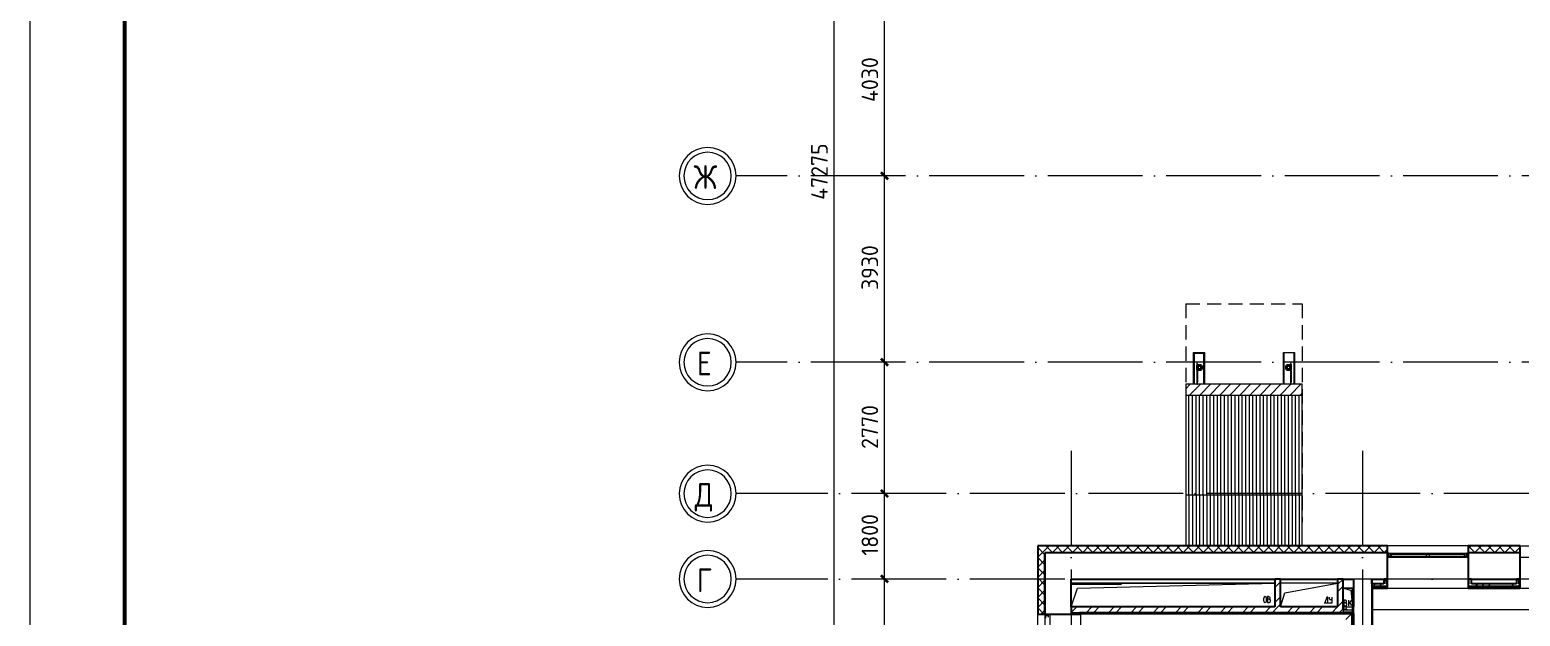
# Model space of a CAD drawing. Header units: millimetres. Extents: x -695119 to 412940, y -249585 to 622758.
# Drawn here: x -42483 to -11033, y 75051 to 87415 of the extents above; entities that cross this region are included whole.
import ezdxf

# ---------------------------------------------------------------- set-up
doc = ezdxf.new("R2010")
doc.units = ezdxf.units.MM
doc.linetypes.add('ADSK_Линия сетки', pattern=[25, 20, -2.5, 0, -2.5])
doc.linetypes.add('ADSK_Штриховая_ш3 п1_5', pattern=[4.5, 3, -1.5])
for name, color, linetype, lineweight in [('_ Окна', 252, 'Continuous', 30), ('Витраж', 252, 'Continuous', 9), ('Крыша', 252, 'Continuous', 9), ('Крыша штриховка', 252, 'Continuous', 9), ('Линии', 7, 'Continuous', 9), ('Несущие колонны', 252, 'Continuous', 18), ('Оборудование', 8, 'Continuous', 18), ('Ограждение', 8, 'Continuous', 9), ('Окна', 252, 'Continuous', 9), ('Оси', 252, 'Continuous', 9), ('ОФ_рамка', 8, 'Continuous', 60), ('Перекрытие', 252, 'Continuous', 18), ('Размеры', 7, 'Continuous', 9), ('Стены внутренние', 252, 'Continuous', 18), ('Стены наружные', 252, 'Continuous', 18), ('Стены штриховка', 7, 'Continuous', 9)]:
    doc.layers.add(name, color=color, linetype=linetype, lineweight=lineweight)
doc.styles.add('GOST Common_2', font='', dxfattribs={"width": 0.9, "height": 250})
doc.styles.add('GOST Common_4', font='', dxfattribs={"height": 7})
doc.styles.get('GOST Common_2').set_extended_font_data('GOST type B')
doc.styles.get('GOST Common_4').set_extended_font_data('GOST type B')

# ---------------------------------------------------------------- blocks, each defined once
blk = doc.blocks.new('1 этаж')
at = {"color": 251, "lineweight": 18, "true_color": 0x636466}
for p, q in [((-61158, -5432), (-65458, -5432)), ((-65458, -5932), (-65326, -5532)), ((-65326, -5532), (-61158, -5432)), ((-59838, -5432), (-61038, -5432)), ((-61038, -5932), (-60948, -5635)), ((-60948, -5635), (-59838, -5432)), ((-59718, -5532), (-59554, -5576)), ((-59518, -5532), (-59718, -5532)), ((-59554, -5576), (-59518, -5932)), ((-59518, -5932), (-59518, -5532)), ((-61391, -5806), (-61391, -5743)), ((-61334, -5806), (-61334, -5743)), ((-61284, -5714), (-61314, -5714)), ((-61314, -5714), (-61314, -5834)), ((-61280, -5768), (-61314, -5768)), ((-61314, -5834), (-61277, -5834)), ((-61260, -5748), (-61260, -5738)), ((-61250, -5808), (-61250, -5798)), ((-60113, -5847), (-60113, -5862)), ((-60103, -5847), (-60113, -5847)), ((-60060, -5727), (-60103, -5847)), ((-60103, -5847), (-60040, -5847)), ((-60040, -5727), (-60060, -5727)), ((-60040, -5847), (-60040, -5727)), ((-60040, -5847), (-60030, -5847)), ((-60030, -5847), (-60030, -5862)), ((-60006, -5760), (-60006, -5727)), ((-60006, -5847), (-59968, -5847)), ((-59948, -5780), (-59986, -5780)), ((-59948, -5827), (-59948, -5727)), ((-59672, -5789), (-59702, -5789)), ((-59702, -5789), (-59702, -5909)), ((-59668, -5843), (-59702, -5843)), ((-59702, -5909), (-59665, -5909)), ((-59648, -5823), (-59648, -5813)), ((-59638, -5883), (-59638, -5873)), ((-59542, -5789), (-59602, -5861)), ((-59602, -5909), (-59602, -5789)), ((-59542, -5909), (-59578, -5832))]:
    blk.add_line(p, q, dxfattribs=at)
for centre, radius, start, end in [((-61362, -5743), 28.7, 0, 180), ((-61362, -5806), 28.7, 180, 0), ((-61284, -5738), 23.3, 0, 90), ((-61280, -5748), 20, 270, 0), ((-61280, -5798), 30, 0, 90), ((-61277, -5808), 26.7, 270, 0), ((-59986, -5760), 20, 180, 270), ((-59968, -5827), 20, 270, 0), ((-59672, -5813), 23.3, 0, 90), ((-59668, -5823), 20, 270, 0), ((-59668, -5873), 30, 0, 90), ((-59665, -5883), 26.7, 270, 0)]:
    blk.add_arc(centre, radius, start, end, dxfattribs=at)
at = {"layer": '_ Окна', "color": 251, "true_color": 0x636466}
for p, q in [((-58758, -4802), (-58783, -4802)), ((-58783, -4860), (-58758, -4860)), ((-58758, -4860), (-58758, -4802)), ((-57083, -4802), (-57108, -4802)), ((-57108, -4802), (-57108, -4860)), ((-57108, -4860), (-57083, -4860)), ((-65998, -6082), (-65998, -6107)), ((-65998, -6107), (-65940, -6107)), ((-65940, -6107), (-65940, -6082))]:
    blk.add_line(p, q, dxfattribs=at)
at = {"layer": '_ Окна', "color": 251, "lineweight": 18, "true_color": 0x636466}
for p, q in [((-58698, -4802), (-58758, -4802)), ((-58758, -4802), (-58758, -4860)), ((-58758, -4860), (-58720, -4860)), ((-58712, -4860), (-58712, -4819)), ((-58712, -4819), (-58700, -4819)), ((-58694, -4819), (-58698, -4802)), ((-57167, -4802), (-57172, -4819)), ((-57108, -4802), (-57167, -4802)), ((-57166, -4819), (-57154, -4819)), ((-57154, -4819), (-57154, -4860)), ((-57146, -4860), (-57108, -4860)), ((-57108, -4860), (-57108, -4802)), ((-65940, -6107), (-65998, -6107)), ((-65998, -6107), (-65998, -6166)), ((-65940, -6145), (-65940, -6107))]:
    blk.add_line(p, q, dxfattribs=at)
at = {"layer": 'Витраж', "color": 251, "lineweight": 18, "true_color": 0x636466, "extrusion": (0, 0, -1)}
for p, q in [((-62791, -801), (-62806, -801)), ((-62806, -801), (-62806, -816)), ((-62806, -816), (-62791, -816)), ((-62791, -832), (-62806, -832)), ((-62806, -832), (-62806, -847)), ((-62806, -847), (-62791, -847)), ((-62791, -932), (-62806, -932)), ((-62806, -932), (-62806, -947)), ((-62791, -816), (-62791, -801)), ((-62791, -842), (-62791, -832)), ((-62791, -947), (-62791, -932)), ((-60816, -801), (-60831, -801)), ((-60831, -801), (-60831, -816)), ((-60831, -816), (-60816, -816)), ((-60816, -832), (-60831, -832)), ((-60831, -832), (-60831, -842)), ((-60831, -847), (-60816, -847)), ((-60816, -932), (-60831, -932)), ((-60831, -932), (-60831, -947)), ((-60816, -816), (-60816, -801)), ((-60816, -847), (-60816, -832)), ((-60816, -947), (-60816, -932)), ((-62806, -947), (-62791, -947)), ((-62791, -1032), (-62806, -1032)), ((-62806, -1032), (-62806, -1047)), ((-62806, -1047), (-62791, -1047)), ((-62791, -1132), (-62806, -1132)), ((-62806, -1132), (-62806, -1147)), ((-62806, -1147), (-62791, -1147)), ((-62791, -1047), (-62791, -1032)), ((-62791, -1147), (-62791, -1132)), ((-60831, -947), (-60816, -947)), ((-60816, -1032), (-60831, -1032)), ((-60831, -1032), (-60831, -1047)), ((-60831, -1047), (-60816, -1047)), ((-60816, -1132), (-60831, -1132)), ((-60831, -1132), (-60831, -1147)), ((-60831, -1147), (-60816, -1147)), ((-60816, -1047), (-60816, -1032)), ((-60816, -1147), (-60816, -1132))]:
    blk.add_line(p, q, dxfattribs=at)
at = {"layer": 'Витраж', "color": 251, "true_color": 0x636466}
for p, q in [((-62806, -816), (-62806, -832)), ((-62806, -847), (-62806, -932)), ((-62791, -816), (-62791, -832)), ((-62791, -922), (-62791, -932)), ((-60831, -816), (-60831, -832)), ((-60831, -922), (-60831, -932)), ((-60816, -816), (-60816, -832)), ((-60816, -847), (-60816, -932)), ((-62806, -947), (-62806, -1032)), ((-62806, -1047), (-62806, -1132)), ((-62806, -1147), (-62806, -1189)), ((-62791, -947), (-62791, -1032)), ((-62791, -1047), (-62791, -1132)), ((-62791, -1147), (-62791, -1189)), ((-60831, -947), (-60831, -1032)), ((-60831, -1047), (-60831, -1132)), ((-60831, -1147), (-60831, -1189)), ((-60816, -947), (-60816, -1032)), ((-60816, -1047), (-60816, -1132)), ((-60816, -1147), (-60816, -1189))]:
    blk.add_line(p, q, dxfattribs=at)
at = {"layer": 'Витраж', "color": 251, "lineweight": 18, "true_color": 0x636466}
for p, q in [((-62791, -1189), (-62806, -1189)), ((-62806, -1189), (-62806, -1237)), ((-62806, -1237), (-62791, -1237)), ((-62791, -1237), (-62791, -1189)), ((-60816, -1189), (-60831, -1189)), ((-60831, -1189), (-60831, -1237)), ((-60831, -1237), (-60816, -1237)), ((-60816, -1237), (-60816, -1189))]:
    blk.add_line(p, q, dxfattribs=at)
at = {"layer": 'Крыша', "color": 251, "linetype": 'Continuous', "true_color": 0x636466}
for p, q in [((-63041, -1335), (-62944, -1237)), ((-62958, -1464), (-62731, -1237)), ((-62746, -1464), (-62519, -1237)), ((-62534, -1464), (-62307, -1237)), ((-62322, -1464), (-62095, -1237)), ((-62109, -1464), (-61883, -1237)), ((-61897, -1464), (-61671, -1237)), ((-61685, -1464), (-61459, -1237)), ((-61473, -1464), (-61247, -1237)), ((-61261, -1464), (-61034, -1237)), ((-61049, -1464), (-60822, -1237)), ((-60837, -1464), (-60610, -1237)), ((-60625, -1464), (-60581, -1421))]:
    blk.add_line(p, q, dxfattribs=at)
at = {"layer": 'Крыша', "color": 251, "lineweight": 18, "true_color": 0x636466}
for p, q in [((-60581, -1237), (-63041, -1237)), ((-63041, -1237), (-63041, -1464)), ((-60581, -1464), (-60581, -1237)), ((-63041, -1464), (-60581, -1464))]:
    blk.add_line(p, q, dxfattribs=at)
at = {"layer": 'Крыша', "color": 251, "true_color": 0x636466}
for p, q in [((-63041, -1464), (-63041, -4640)), ((-60581, -4640), (-60581, -1464)), ((-63041, -3570), (-60581, -3570))]:
    blk.add_line(p, q, dxfattribs=at)
at = {"layer": 'Крыша штриховка', "color": 251, "linetype": 'Continuous', "true_color": 0x636466}
for p, q in [((-62972, -3570), (-62972, -1464)), ((-62897, -3570), (-62897, -1464)), ((-62822, -3570), (-62822, -1464)), ((-62747, -3570), (-62747, -1464)), ((-62672, -3570), (-62672, -1464)), ((-62597, -3570), (-62597, -1464)), ((-62522, -3570), (-62522, -1464)), ((-62447, -3570), (-62447, -1464)), ((-62372, -3570), (-62372, -1464)), ((-62297, -3570), (-62297, -1464)), ((-62222, -3570), (-62222, -1464)), ((-62147, -3570), (-62147, -1464)), ((-62072, -3570), (-62072, -1464)), ((-61997, -3570), (-61997, -1464)), ((-61922, -3570), (-61922, -1464)), ((-61847, -3570), (-61847, -1464)), ((-61772, -3570), (-61772, -1464)), ((-61697, -3570), (-61697, -1464)), ((-61622, -3570), (-61622, -1464)), ((-61547, -3570), (-61547, -1464)), ((-61472, -3570), (-61472, -1464)), ((-61397, -3570), (-61397, -1464)), ((-61322, -3570), (-61322, -1464)), ((-61247, -3570), (-61247, -1464)), ((-61172, -3570), (-61172, -1464)), ((-61097, -3570), (-61097, -1464)), ((-61022, -3570), (-61022, -1464)), ((-60947, -3570), (-60947, -1464)), ((-60872, -3570), (-60872, -1464)), ((-60797, -3570), (-60797, -1464)), ((-60722, -3570), (-60722, -1464)), ((-60647, -3570), (-60647, -1464)), ((-62972, -3570), (-62972, -4640)), ((-62897, -3570), (-62897, -4640)), ((-62822, -3570), (-62822, -4640)), ((-62747, -3570), (-62747, -4640)), ((-62672, -3570), (-62672, -4640)), ((-62597, -3570), (-62597, -4640)), ((-62522, -3570), (-62522, -4640)), ((-62447, -3570), (-62447, -4640)), ((-62372, -3570), (-62372, -4640)), ((-62297, -3570), (-62297, -4640)), ((-62222, -3570), (-62222, -4640)), ((-62147, -3570), (-62147, -4640)), ((-62072, -3570), (-62072, -4640)), ((-61997, -3570), (-61997, -4640)), ((-61922, -3570), (-61922, -4640)), ((-61847, -3570), (-61847, -4640)), ((-61772, -3570), (-61772, -4640)), ((-61697, -3570), (-61697, -4640)), ((-61622, -3570), (-61622, -4640)), ((-61547, -3570), (-61547, -4640)), ((-61472, -3570), (-61472, -4640)), ((-61397, -3570), (-61397, -4640)), ((-61322, -3570), (-61322, -4640)), ((-61247, -3570), (-61247, -4640)), ((-61172, -3570), (-61172, -4640)), ((-61097, -3570), (-61097, -4640)), ((-61022, -3570), (-61022, -4640)), ((-60947, -3570), (-60947, -4640)), ((-60872, -3570), (-60872, -4640)), ((-60797, -3570), (-60797, -4640)), ((-60722, -3570), (-60722, -4640)), ((-60647, -3570), (-60647, -4640))]:
    blk.add_line(p, q, dxfattribs=at)
at = {"layer": 'Линии', "color": 251, "linetype": 'ADSK_Штриховая_ш3 п1_5', "lineweight": 18, "ltscale": 100, "true_color": 0x636466}
for p, q in [((-63041, 460), (-60581, 460)), ((-63041, 460), (-63041, -4140)), ((-60581, 460), (-60581, -4140))]:
    blk.add_line(p, q, dxfattribs=at)
at = {"layer": 'Линии', "color": 251, "lineweight": 18, "ltscale": 100, "true_color": 0x636466}
for p, q in [((-65458, -5342), (-65458, -5449)), ((-65458, -5449), (-64398, -5449))]:
    blk.add_line(p, q, dxfattribs=at)
at = {"layer": 'Несущие колонны', "color": 251, "lineweight": 40, "true_color": 0x636466}
for p, q in [((-62791, -922), (-62791, -842)), ((-62791, -842), (-62711, -842)), ((-62711, -842), (-62791, -842)), ((-62791, -842), (-62791, -922)), ((-62711, -922), (-62791, -922)), ((-62791, -922), (-62711, -922)), ((-62711, -842), (-62711, -922)), ((-62711, -922), (-62711, -842)), ((-60911, -922), (-60911, -842)), ((-60911, -842), (-60831, -842)), ((-60831, -842), (-60911, -842)), ((-60911, -842), (-60911, -922)), ((-60831, -922), (-60911, -922)), ((-60911, -922), (-60831, -922)), ((-60831, -842), (-60831, -922)), ((-60831, -922), (-60831, -842))]:
    blk.add_line(p, q, dxfattribs=at)
at = {"layer": 'Оборудование', "color": 251, "true_color": 0x636466}
for p, q in [((-59657, -5961), (-59657, -5979)), ((-59645, -5961), (-59657, -5961)), ((-59645, -5979), (-59645, -5961)), ((-59718, -5997), (-59718, -6033)), ((-59518, -5997), (-59718, -5997)), ((-59717, -6034), (-59519, -6034)), ((-59711, -6034), (-59711, -6044)), ((-59710, -6045), (-59526, -6045)), ((-59702, -5981), (-59702, -5986)), ((-59656, -5981), (-59702, -5981)), ((-59702, -5986), (-59656, -5986)), ((-59699, -6046), (-59699, -6052)), ((-59699, -6052), (-59537, -6052)), ((-59690, -6045), (-59690, -6044)), ((-59690, -6045), (-59690, -6044)), ((-59690, -6052), (-59690, -6054)), ((-59690, -6054), (-59686, -6054)), ((-59625, -6054), (-59686, -6054)), ((-59661, -5981), (-59661, -5997)), ((-59642, -5981), (-59661, -5981)), ((-59657, -5979), (-59659, -5981)), ((-59518, -6052), (-59659, -6193)), ((-59645, -5979), (-59657, -5979)), ((-59638, -5981), (-59646, -5981)), ((-59646, -5986), (-59638, -5986)), ((-59643, -5981), (-59645, -5979)), ((-59642, -5997), (-59642, -5981)), ((-59638, -5986), (-59638, -5981)), ((-59625, -6054), (-59621, -6054)), ((-59621, -6054), (-59621, -6052)), ((-59546, -6044), (-59546, -6045)), ((-59546, -6045), (-59546, -6044)), ((-59537, -6052), (-59537, -6046)), ((-59525, -6044), (-59525, -6034)), ((-59518, -6033), (-59518, -5997))]:
    blk.add_line(p, q, dxfattribs=at)
for points, knots in [([(-59718, -6033), (-59718, -6033), (-59718, -6033), (-59718, -6034), (-59718, -6034), (-59717, -6034), (-59717, -6034), (-59717, -6034), (-59717, -6034), (-59717, -6034)], [0, 0, 0, 0, 0.166667, 0.333333, 0.458333, 0.583333, 0.708333, 0.833333, 1, 1, 1, 1]), ([(-59711, -6044), (-59711, -6044), (-59711, -6044), (-59711, -6044), (-59711, -6044), (-59710, -6045), (-59710, -6045), (-59710, -6045), (-59710, -6045), (-59710, -6045), (-59710, -6045)], [0, 0, 0, 0, 0.166667, 0.333333, 0.458333, 0.583333, 0.666667, 0.75, 0.833333, 1, 1, 1, 1]), ([(-59700, -6045), (-59700, -6045), (-59700, -6045), (-59700, -6045), (-59700, -6045), (-59699, -6045), (-59699, -6045), (-59699, -6045), (-59699, -6045), (-59699, -6046), (-59699, -6046), (-59699, -6046), (-59699, -6046)], [0, 0, 0, 0, 0.166667, 0.25, 0.333333, 0.416667, 0.5, 0.583333, 0.666667, 0.75, 0.833333, 1, 1, 1, 1]), ([(-59537, -6046), (-59537, -6046), (-59537, -6046), (-59537, -6046), (-59537, -6045), (-59536, -6045), (-59536, -6045), (-59536, -6045), (-59536, -6045), (-59536, -6045), (-59536, -6045), (-59535, -6045), (-59535, -6045)], [-1, -1, -1, -1, -0.833333, -0.75, -0.666667, -0.583333, -0.5, -0.416667, -0.333333, -0.25, -0.166667, 0, 0, 0, 0]), ([(-59526, -6045), (-59526, -6045), (-59526, -6045), (-59525, -6045), (-59525, -6045), (-59525, -6045), (-59525, -6044), (-59525, -6044), (-59525, -6044), (-59525, -6044), (-59525, -6044)], [-1, -1, -1, -1, -0.833333, -0.75, -0.666667, -0.583333, -0.458333, -0.333333, -0.166667, 0, 0, 0, 0]), ([(-59519, -6034), (-59519, -6034), (-59519, -6034), (-59518, -6034), (-59518, -6034), (-59518, -6034), (-59518, -6034), (-59518, -6033), (-59518, -6033), (-59518, -6033)], [-1, -1, -1, -1, -0.833333, -0.75, -0.583333, -0.458333, -0.333333, -0.166667, 0, 0, 0, 0])]:
    blk.add_open_spline(points, degree=3, knots=knots, dxfattribs=at)
at = {"layer": 'Ограждение', "color": 251, "true_color": 0x636466}
for p, q in [((-57083, -4892), (-58783, -4892)), ((-54283, -4892), (-55983, -4892)), ((-59098, -5442), (-59098, -5342)), ((-57083, -5342), (-58783, -5342)), ((-54283, -5342), (-55983, -5342)), ((-59113, -5357), (-59098, -5357)), ((-59098, -5367), (-59113, -5367)), ((-51393, -5542), (-59098, -5542)), ((-51393, -5542), (-59098, -5542)), ((-58783, -5542), (-58783, -5537)), ((-57083, -5542), (-58783, -5542)), ((-57083, -5537), (-57083, -5542)), ((-55983, -5542), (-55983, -5537)), ((-54283, -5542), (-55983, -5542)), ((-65908, -6082), (-65908, -7782)), ((-65458, -6082), (-65458, -7782)), ((-65273, -6082), (-65258, -6082)), ((-65258, -6072), (-65258, -13777)), ((-59533, -6077), (-65258, -6077)), ((-65258, -6082), (-65258, -7782)), ((-51393, -5992), (-59098, -5992))]:
    blk.add_line(p, q, dxfattribs=at)
at = {"layer": 'Окна', "color": 251, "true_color": 0x636466}
for p, q in [((-58720, -4860), (-57948, -4860)), ((-58720, -4877), (-58720, -4860)), ((-57948, -4877), (-58720, -4877)), ((-58700, -4819), (-57968, -4819)), ((-58700, -4860), (-58700, -4819)), ((-57167, -4802), (-58698, -4802)), ((-57968, -4819), (-57898, -4819)), ((-57968, -4819), (-57968, -4860)), ((-57948, -4860), (-57918, -4860)), ((-57948, -4860), (-57948, -4877)), ((-57918, -4877), (-57948, -4877)), ((-57918, -4860), (-57146, -4860)), ((-57918, -4877), (-57918, -4860)), ((-57146, -4877), (-57918, -4877)), ((-57898, -4819), (-57166, -4819)), ((-57898, -4860), (-57898, -4819)), ((-57166, -4819), (-57166, -4860)), ((-57146, -4860), (-57146, -4877))]:
    blk.add_line(p, q, dxfattribs=at)
at = {"layer": 'Оси', "color": 251, "linetype": 'ADSK_Линия сетки', "ltscale": 100, "true_color": 0x636466}
for p, q in [((-26450, 3158), (-72530, 3158)), ((-26450, -772), (-72530, -772)), ((-65458, -2642), (-65458, -33768)), ((-59308, -2642), (-59308, -33768)), ((4409, -3542), (-72530, -3542)), ((4409, -5342), (-72530, -5342))]:
    blk.add_line(p, q, dxfattribs=at)
at = {"layer": 'Оси', "color": 251, "lineweight": 20, "true_color": 0x636466}
for centre, radius, start, end in [((-73130, 3158), 600, 90, 270), ((-73130, 3158), 500, 90, 270), ((-73130, 3158), 600, 270, 90), ((-73130, 3158), 500, 270, 90), ((-73130, -772), 600, 90, 270), ((-73130, -772), 500, 90, 270), ((-73130, -772), 600, 270, 90), ((-73130, -772), 500, 270, 90), ((-73130, -3542), 600, 90, 270), ((-73130, -3542), 500, 90, 270), ((-73130, -3542), 600, 270, 90), ((-73130, -3542), 500, 270, 90), ((-73130, -5342), 600, 90, 270), ((-73130, -5342), 500, 90, 270), ((-73130, -5342), 600, 270, 90), ((-73130, -5342), 500, 270, 90)]:
    blk.add_arc(centre, radius, start, end, dxfattribs=at)
at = {"layer": 'Перекрытие', "color": 251, "ltscale": 100, "true_color": 0x636466}
for p, q in [((-65458, -5432), (-61158, -5432)), ((-59718, -5532), (-59518, -5532)), ((-59518, -5532), (-59518, -5932))]:
    blk.add_line(p, q, dxfattribs=at)
at = {"layer": 'Размеры', "color": 251, "lineweight": 20, "true_color": 0x636466}
for p, q in [((-70457, -20312), (-70457, 27008)), ((-69395, 3158), (-69395, 7188)), ((-69395, 3158), (-69545, 3158)), ((-69395, 3158), (-69545, 3158)), ((-69395, -772), (-69395, 3158)), ((-69395, 3158), (-69345, 3158)), ((-69395, 3158), (-69345, 3158)), ((-69395, -772), (-69545, -772)), ((-69395, -772), (-69545, -772)), ((-69395, -3542), (-69395, -772)), ((-69395, -772), (-69345, -772)), ((-69395, -772), (-69345, -772)), ((-69395, -3542), (-69545, -3542)), ((-69395, -3542), (-69545, -3542)), ((-69395, -5342), (-69395, -3542)), ((-69395, -3542), (-69345, -3542)), ((-69395, -3542), (-69345, -3542)), ((-69395, -5342), (-69545, -5342)), ((-69395, -5342), (-69545, -5342)), ((-69395, -11542), (-69395, -5342)), ((-69395, -5342), (-69345, -5342)), ((-69395, -5342), (-69345, -5342))]:
    blk.add_line(p, q, dxfattribs=at)
at = {"layer": 'Размеры', "color": 251, "lineweight": 40, "true_color": 0x636466}
for p, q in [((-69395, 3158), (-69466, 3229)), ((-69395, 3158), (-69466, 3229)), ((-69395, 3158), (-69324, 3088)), ((-69395, 3158), (-69324, 3088)), ((-69395, -772), (-69466, -701)), ((-69395, -772), (-69466, -701)), ((-69395, -772), (-69324, -842)), ((-69395, -772), (-69324, -842)), ((-69395, -3542), (-69466, -3471)), ((-69395, -3542), (-69466, -3471)), ((-69395, -3542), (-69324, -3612)), ((-69395, -3542), (-69324, -3612)), ((-69395, -5342), (-69466, -5271)), ((-69395, -5342), (-69466, -5271)), ((-69395, -5342), (-69324, -5412)), ((-69395, -5342), (-69324, -5412))]:
    blk.add_line(p, q, dxfattribs=at)
at = {"layer": 'Стены внутренние', "color": 251, "lineweight": 30, "true_color": 0x636466}
for p, q in [((-66160, -4640), (-66160, -6082)), ((-58783, -4640), (-66160, -4640)), ((-58783, -4782), (-58783, -4640)), ((-55983, -4640), (-57083, -4640)), ((-57083, -4640), (-57083, -4782)), ((-55983, -4782), (-55983, -4640)), ((-58783, -4792), (-66008, -4792)), ((-58783, -5342), (-58783, -4792)), ((-55983, -4792), (-57083, -4792)), ((-57083, -4792), (-57083, -5342)), ((-55983, -5342), (-55983, -4792)), ((-65458, -5932), (-65458, -5342)), ((-65458, -5342), (-61158, -5342)), ((-61038, -5342), (-59838, -5342)), ((-59718, -5342), (-59503, -5342)), ((-59503, -5342), (-59503, -5932)), ((-59113, -5342), (-58858, -5342)), ((-59113, -5442), (-59113, -5342)), ((-57008, -5342), (-56058, -5342)), ((-66160, -6082), (-66018, -6082)), ((-66008, -6082), (-65458, -6082)), ((-59503, -6067), (-59503, -6867))]:
    blk.add_line(p, q, dxfattribs=at)
at = {"layer": 'Стены внутренние', "color": 251, "linetype": 'Continuous', "lineweight": 9, "true_color": 0x636466}
for p, q in [((-66158, -4664), (-66136, -4642)), ((-66018, -4826), (-66158, -4686)), ((-66008, -4726), (-65924, -4642)), ((-65850, -4782), (-65990, -4642)), ((-65852, -4782), (-65712, -4642)), ((-65638, -4782), (-65778, -4642)), ((-65689, -4642), (-65691, -4640)), ((-65639, -4782), (-65499, -4642)), ((-65426, -4782), (-65566, -4642)), ((-65427, -4782), (-65287, -4642)), ((-65214, -4782), (-65354, -4642)), ((-65215, -4782), (-65075, -4642)), ((-65002, -4782), (-65142, -4642)), ((-65003, -4782), (-64863, -4642)), ((-64789, -4782), (-64929, -4642)), ((-64791, -4782), (-64651, -4642)), ((-64577, -4782), (-64717, -4642)), ((-64579, -4782), (-64439, -4642)), ((-64365, -4782), (-64505, -4642)), ((-64367, -4782), (-64227, -4642)), ((-64365, -4640), (-64366, -4642)), ((-64153, -4782), (-64293, -4642)), ((-64282, -4642), (-64283, -4640)), ((-64154, -4782), (-64014, -4642)), ((-63941, -4782), (-64081, -4642)), ((-63942, -4782), (-63802, -4642)), ((-63729, -4782), (-63869, -4642)), ((-63730, -4782), (-63590, -4642)), ((-63695, -4642), (-63696, -4640)), ((-63517, -4782), (-63657, -4642)), ((-63543, -4640), (-63545, -4642)), ((-63518, -4782), (-63378, -4642)), ((-63305, -4782), (-63445, -4642)), ((-63309, -4640), (-63310, -4642)), ((-63306, -4782), (-63166, -4642)), ((-63092, -4782), (-63232, -4642)), ((-63094, -4782), (-62954, -4642)), ((-62880, -4782), (-63020, -4642)), ((-62882, -4782), (-62742, -4642)), ((-62668, -4782), (-62808, -4642)), ((-62670, -4782), (-62530, -4642)), ((-62456, -4782), (-62596, -4642)), ((-62488, -4641), (-62489, -4642)), ((-62457, -4782), (-62317, -4642)), ((-62244, -4782), (-62384, -4642)), ((-62245, -4782), (-62105, -4642)), ((-62032, -4782), (-62172, -4642)), ((-62033, -4782), (-61893, -4642)), ((-61820, -4782), (-61960, -4642)), ((-61821, -4782), (-61681, -4642)), ((-61818, -4642), (-61819, -4640)), ((-61607, -4782), (-61747, -4642)), ((-61609, -4782), (-61469, -4642)), ((-61395, -4782), (-61535, -4642)), ((-61397, -4782), (-61257, -4642)), ((-61183, -4782), (-61323, -4642)), ((-61185, -4782), (-61045, -4642)), ((-60971, -4782), (-61111, -4642)), ((-60972, -4782), (-60832, -4642)), ((-60759, -4782), (-60899, -4642)), ((-60760, -4782), (-60620, -4642)), ((-60728, -4640), (-60728, -4640)), ((-60547, -4782), (-60687, -4642)), ((-60548, -4782), (-60408, -4642)), ((-60493, -4640), (-60494, -4642)), ((-60335, -4782), (-60475, -4642)), ((-60410, -4642), (-60411, -4640)), ((-60336, -4782), (-60196, -4642)), ((-60123, -4782), (-60263, -4642)), ((-60124, -4782), (-59984, -4642)), ((-59910, -4782), (-60050, -4642)), ((-59912, -4782), (-59772, -4642)), ((-59698, -4782), (-59838, -4642)), ((-59700, -4782), (-59560, -4642)), ((-59672, -4640), (-59673, -4642)), ((-59486, -4782), (-59626, -4642)), ((-59488, -4782), (-59348, -4642)), ((-59274, -4782), (-59414, -4642)), ((-59275, -4782), (-59135, -4642)), ((-59062, -4782), (-59202, -4642)), ((-59063, -4782), (-58923, -4642)), ((-59002, -4642), (-59003, -4640)), ((-58850, -4782), (-58990, -4642)), ((-58851, -4782), (-58785, -4715)), ((-57081, -4708), (-57014, -4642)), ((-56941, -4782), (-57081, -4642)), ((-56942, -4782), (-56802, -4642)), ((-56728, -4782), (-56868, -4642)), ((-56856, -4640), (-56857, -4642)), ((-56730, -4782), (-56590, -4642)), ((-56516, -4782), (-56656, -4642)), ((-56622, -4640), (-56623, -4642)), ((-56539, -4642), (-56540, -4640)), ((-56518, -4782), (-56378, -4642)), ((-56304, -4782), (-56444, -4642)), ((-56306, -4782), (-56166, -4642)), ((-56092, -4782), (-56232, -4642)), ((-56093, -4782), (-55985, -4673)), ((-55985, -4677), (-56020, -4642)), ((-66158, -4876), (-66008, -4726)), ((-66158, -4880), (-66158, -4880)), ((-66018, -5038), (-66158, -4898)), ((-66158, -5088), (-66018, -4948)), ((-57083, -4779), (-57082, -4779)), ((-66018, -5250), (-66158, -5110)), ((-66158, -5300), (-66018, -5160)), ((-66018, -5463), (-66158, -5323)), ((-66158, -5512), (-66018, -5372)), ((-66158, -5490), (-66158, -5490)), ((-66018, -5675), (-66158, -5535)), ((-66158, -5724), (-66018, -5584)), ((-66158, -5693), (-66158, -5693)), ((-66018, -5887), (-66158, -5747)), ((-66158, -5937), (-66018, -5797)), ((-66035, -6082), (-66158, -5959)), ((-66158, -6066), (-66160, -6062)), ((-66158, -5998), (-66158, -5998)), ((-66148, -6082), (-66150, -6080)), ((-66089, -6080), (-66018, -6009))]:
    blk.add_line(p, q, dxfattribs=at)
at = {"layer": 'Стены внутренние', "color": 251, "true_color": 0x636466}
for p, q in [((-55983, -4640), (-54283, -4640)), ((-66160, -7782), (-66160, -6082)), ((-66008, -7782), (-66008, -6082)), ((-59503, -6052), (-59503, -6067))]:
    blk.add_line(p, q, dxfattribs=at)
at = {"layer": 'Стены наружные', "color": 251, "true_color": 0x636466}
for p, q in [((-62876, -1237), (-62876, -565)), ((-62876, -565), (-62646, -565)), ((-62861, -580), (-62861, -1237)), ((-62661, -580), (-62861, -580)), ((-62861, -1237), (-62861, -582)), ((-62861, -582), (-62661, -582)), ((-62661, -1237), (-62661, -580)), ((-62646, -565), (-62646, -1237)), ((-60976, -565), (-60746, -565)), ((-60976, -1237), (-60976, -565)), ((-60961, -1237), (-60961, -580)), ((-60761, -580), (-60761, -1237)), ((-60746, -565), (-60746, -1237)), ((-59306, -4635), (-56508, -4635)), ((-59306, -4640), (-59306, -4635)), ((-58783, -4635), (-58783, -4640)), ((-57083, -4640), (-58783, -4640)), ((-57083, -4640), (-57083, -4635)), ((-56508, -4635), (-56508, -4640)), ((-59718, -5932), (-59518, -5932))]:
    blk.add_line(p, q, dxfattribs=at)
at = {"layer": 'Стены наружные', "color": 251, "linetype": 'Continuous', "lineweight": 9, "true_color": 0x636466}
for p, q in [((-66008, -4802), (-66018, -4802)), ((-66008, -4902), (-66018, -4902)), ((-66008, -5002), (-66018, -5002)), ((-66008, -5102), (-66018, -5102)), ((-66008, -5202), (-66018, -5202)), ((-66008, -5302), (-66018, -5302)), ((-61158, -5365), (-61135, -5342)), ((-59838, -5459), (-59720, -5342)), ((-57083, -5347), (-57078, -5342)), ((-56058, -5383), (-56016, -5342)), ((-66008, -5402), (-66018, -5402)), ((-66008, -5502), (-66018, -5502)), ((-66008, -5602), (-66018, -5602)), ((-61158, -5522), (-61038, -5402)), ((-59838, -5616), (-59718, -5496)), ((-59085, -5492), (-59035, -5442)), ((-59040, -5537), (-59035, -5532)), ((-58970, -5537), (-58965, -5532)), ((-58965, -5532), (-58950, -5517)), ((-58950, -5492), (-58900, -5442)), ((-58950, -5517), (-58937, -5504)), ((-58937, -5504), (-58925, -5492)), ((-58899, -5537), (-58894, -5532)), ((-58858, -5400), (-58808, -5350)), ((-58828, -5537), (-58823, -5532)), ((-58808, -5375), (-58795, -5362)), ((-58795, -5362), (-58783, -5350)), ((-57061, -5537), (-57056, -5532)), ((-57041, -5517), (-57028, -5504)), ((-57028, -5504), (-57016, -5492)), ((-56990, -5537), (-56985, -5532)), ((-56930, -5492), (-56880, -5442)), ((-56919, -5537), (-56914, -5532)), ((-56848, -5537), (-56843, -5532)), ((-56843, -5532), (-56828, -5517)), ((-56828, -5517), (-56816, -5504)), ((-56816, -5504), (-56803, -5492)), ((-56795, -5492), (-56745, -5442)), ((-56778, -5537), (-56773, -5532)), ((-56707, -5537), (-56702, -5532)), ((-56660, -5492), (-56610, -5442)), ((-56636, -5537), (-56631, -5532)), ((-56616, -5517), (-56604, -5504)), ((-56604, -5504), (-56591, -5492)), ((-56566, -5537), (-56561, -5532)), ((-56495, -5537), (-56490, -5532)), ((-56424, -5537), (-56419, -5532)), ((-56419, -5532), (-56404, -5517)), ((-56404, -5517), (-56392, -5504)), ((-56392, -5504), (-56379, -5492)), ((-56353, -5537), (-56348, -5532)), ((-56283, -5537), (-56278, -5532)), ((-56212, -5537), (-56207, -5532)), ((-56192, -5517), (-56180, -5504)), ((-56180, -5504), (-56167, -5492)), ((-56166, -5492), (-56116, -5442)), ((-56141, -5537), (-56136, -5532)), ((-56071, -5537), (-56066, -5532)), ((-56031, -5492), (-55983, -5443)), ((-56000, -5537), (-55995, -5532)), ((-55995, -5532), (-55983, -5520)), ((-66161, -5923), (-66165, -5929)), ((-66008, -5702), (-66018, -5702)), ((-66008, -5802), (-66018, -5802)), ((-66008, -5902), (-66018, -5902)), ((-65458, -6050), (-65339, -5932)), ((-65145, -6052), (-65025, -5932)), ((-64988, -6052), (-64868, -5932)), ((-64674, -6052), (-64554, -5932)), ((-64516, -6052), (-64396, -5932)), ((-64202, -6052), (-64082, -5932)), ((-64045, -6052), (-63925, -5932)), ((-63731, -6052), (-63611, -5932)), ((-63573, -6052), (-63453, -5932)), ((-63259, -6052), (-63139, -5932)), ((-63102, -6052), (-62982, -5932)), ((-62788, -6052), (-62668, -5932)), ((-62631, -6052), (-62511, -5932)), ((-62316, -6052), (-62196, -5932)), ((-62159, -6052), (-62039, -5932)), ((-61845, -6052), (-61725, -5932)), ((-61688, -6052), (-61568, -5932)), ((-61373, -6052), (-61253, -5932)), ((-61216, -6052), (-61096, -5932)), ((-61158, -5836), (-61038, -5716)), ((-61096, -5932), (-61038, -5873)), ((-60902, -6052), (-60782, -5932)), ((-60745, -6052), (-60625, -5932)), ((-60430, -6052), (-60310, -5932)), ((-60273, -6052), (-60153, -5932)), ((-59959, -6052), (-59839, -5932)), ((-59838, -5931), (-59718, -5811)), ((-59802, -6052), (-59718, -5968)), ((-59113, -5680), (-59098, -5665)), ((-66160, -6062), (-66160, -6061)), ((-66008, -6002), (-66018, -6002)), ((-65454, -6082), (-65442, -6069)), ((-65442, -6069), (-65429, -6057)), ((-65232, -6072), (-65227, -6067)), ((-65162, -6072), (-65157, -6067)), ((-65091, -6072), (-65086, -6067)), ((-65020, -6072), (-65015, -6067)), ((-65015, -6067), (-65000, -6052)), ((-64949, -6072), (-64944, -6067)), ((-64879, -6072), (-64874, -6067)), ((-64808, -6072), (-64803, -6067)), ((-64737, -6072), (-64732, -6067)), ((-64667, -6072), (-64662, -6067)), ((-64596, -6072), (-64591, -6067)), ((-64591, -6067), (-64576, -6052)), ((-64525, -6072), (-64520, -6067)), ((-64455, -6072), (-64450, -6067)), ((-64384, -6072), (-64379, -6067)), ((-64313, -6072), (-64308, -6067)), ((-64242, -6072), (-64237, -6067)), ((-64172, -6072), (-64167, -6067)), ((-64167, -6067), (-64152, -6052)), ((-64101, -6072), (-64096, -6067)), ((-64030, -6072), (-64025, -6067)), ((-63960, -6072), (-63955, -6067)), ((-63889, -6072), (-63884, -6067)), ((-63818, -6072), (-63813, -6067)), ((-63747, -6072), (-63742, -6067)), ((-63742, -6067), (-63727, -6052)), ((-63677, -6072), (-63672, -6067)), ((-63606, -6072), (-63601, -6067)), ((-63535, -6072), (-63530, -6067)), ((-63465, -6072), (-63460, -6067)), ((-63394, -6072), (-63389, -6067)), ((-63323, -6072), (-63318, -6067)), ((-63318, -6067), (-63303, -6052)), ((-63252, -6072), (-63247, -6067)), ((-63182, -6072), (-63177, -6067)), ((-63111, -6072), (-63106, -6067)), ((-63040, -6072), (-63035, -6067)), ((-62970, -6072), (-62965, -6067)), ((-62899, -6072), (-62894, -6067)), ((-62894, -6067), (-62879, -6052)), ((-62828, -6072), (-62823, -6067)), ((-62757, -6072), (-62752, -6067)), ((-62687, -6072), (-62682, -6067)), ((-62616, -6072), (-62611, -6067)), ((-62545, -6072), (-62540, -6067)), ((-62475, -6072), (-62470, -6067)), ((-62470, -6067), (-62455, -6052)), ((-62404, -6072), (-62399, -6067)), ((-62333, -6072), (-62328, -6067)), ((-62262, -6072), (-62257, -6067)), ((-62192, -6072), (-62187, -6067)), ((-62121, -6072), (-62116, -6067)), ((-62050, -6072), (-62045, -6067)), ((-62045, -6067), (-62030, -6052)), ((-61980, -6072), (-61975, -6067)), ((-61909, -6072), (-61904, -6067)), ((-61838, -6072), (-61833, -6067)), ((-61768, -6072), (-61763, -6067)), ((-61697, -6072), (-61692, -6067)), ((-61626, -6072), (-61621, -6067)), ((-61621, -6067), (-61606, -6052)), ((-61555, -6072), (-61550, -6067)), ((-61485, -6072), (-61480, -6067)), ((-61414, -6072), (-61409, -6067)), ((-61343, -6072), (-61338, -6067)), ((-61273, -6072), (-61268, -6067)), ((-61202, -6072), (-61197, -6067)), ((-61197, -6067), (-61182, -6052)), ((-61131, -6072), (-61126, -6067)), ((-61060, -6072), (-61055, -6067)), ((-60990, -6072), (-60985, -6067)), ((-60919, -6072), (-60914, -6067)), ((-60848, -6072), (-60843, -6067)), ((-60778, -6072), (-60773, -6067)), ((-60773, -6067), (-60758, -6052)), ((-60707, -6072), (-60702, -6067)), ((-60636, -6072), (-60631, -6067)), ((-60565, -6072), (-60560, -6067)), ((-60495, -6072), (-60490, -6067)), ((-60424, -6072), (-60419, -6067)), ((-60353, -6072), (-60348, -6067)), ((-60348, -6067), (-60333, -6052)), ((-60283, -6072), (-60278, -6067)), ((-60212, -6072), (-60207, -6067)), ((-60141, -6072), (-60136, -6067)), ((-60070, -6072), (-60065, -6067)), ((-60000, -6072), (-59995, -6067)), ((-59929, -6072), (-59924, -6067)), ((-59924, -6067), (-59909, -6052)), ((-59858, -6072), (-59853, -6067)), ((-59788, -6072), (-59783, -6067)), ((-59717, -6072), (-59712, -6067)), ((-59646, -6072), (-59641, -6067)), ((-59575, -6072), (-59570, -6067)), ((-59533, -6100), (-59503, -6070)), ((-59113, -6104), (-59098, -6089))]:
    blk.add_line(p, q, dxfattribs=at)
at = {"layer": 'Стены наружные', "color": 251, "lineweight": 30, "true_color": 0x636466}
for p, q in [((-66008, -6082), (-66008, -4792)), ((-58783, -4792), (-58783, -4782)), ((-57083, -4782), (-57083, -4792)), ((-55983, -4792), (-55983, -4782)), ((-61158, -5342), (-61158, -5932)), ((-61038, -5342), (-61158, -5342)), ((-61038, -5932), (-61038, -5342)), ((-59838, -5342), (-59838, -5932)), ((-59718, -5342), (-59838, -5342)), ((-59718, -5997), (-59718, -5342)), ((-58858, -5342), (-58858, -5442)), ((-58783, -5342), (-58858, -5342)), ((-58783, -5537), (-58783, -5342)), ((-57083, -5342), (-57083, -5537)), ((-57008, -5342), (-57083, -5342)), ((-57008, -5442), (-57008, -5342)), ((-56058, -5342), (-56058, -5442)), ((-55983, -5342), (-56058, -5342)), ((-55983, -5537), (-55983, -5342)), ((-66165, -5532), (-66165, -6082)), ((-66160, -5532), (-66165, -5532)), ((-59113, -5442), (-59113, -11542)), ((-58858, -5442), (-59113, -5442)), ((-59098, -5532), (-59095, -5532)), ((-59098, -11542), (-59098, -5532)), ((-59095, -5532), (-59095, -5537)), ((-59095, -5537), (-58783, -5537)), ((-57083, -5537), (-55983, -5537)), ((-56058, -5442), (-57008, -5442)), ((-61158, -5932), (-65458, -5932)), ((-65458, -5932), (-65458, -6082)), ((-59838, -5932), (-61038, -5932)), ((-59503, -5932), (-59518, -5932)), ((-59518, -5932), (-59518, -5997)), ((-59503, -6052), (-59503, -5932)), ((-66165, -6082), (-66160, -6082)), ((-66018, -6082), (-66008, -6082)), ((-65458, -6082), (-65273, -6082)), ((-59699, -6052), (-65283, -6052)), ((-65283, -6052), (-65283, -6067)), ((-65278, -6067), (-65273, -6067)), ((-65273, -6082), (-65273, -6072)), ((-65273, -6072), (-59533, -6072)), ((-59718, -6052), (-59718, -6033)), ((-59503, -6052), (-59537, -6052)), ((-59533, -6072), (-59533, -6867)), ((-59518, -6033), (-59518, -6052))]:
    blk.add_line(p, q, dxfattribs=at)
at = {"layer": 'Стены штриховка', "color": 251, "true_color": 0x636466}
for p, q in [((-58785, -4642), (-66160, -4642)), ((-66158, -4640), (-66158, -6080)), ((-58785, -4642), (-58785, -4782)), ((-55985, -4642), (-57081, -4642)), ((-57081, -4782), (-57081, -4642)), ((-55985, -4642), (-55985, -4782)), ((-66018, -6082), (-66018, -4792)), ((-66018, -4792), (-66008, -4792)), ((-66008, -4782), (-58783, -4782)), ((-66008, -4782), (-66008, -4792)), ((-57083, -4782), (-55983, -4782)), ((-58808, -5442), (-58808, -5342)), ((-58795, -5442), (-58795, -5342)), ((-57070, -5442), (-57070, -5342)), ((-57058, -5442), (-57058, -5342)), ((-56008, -5442), (-56008, -5342)), ((-55995, -5442), (-55995, -5342)), ((-58783, -5492), (-59113, -5492)), ((-58783, -5504), (-59113, -5504)), ((-58783, -5517), (-59113, -5517)), ((-59113, -5532), (-59098, -5532)), ((-59095, -5532), (-58783, -5532)), ((-58808, -5442), (-58783, -5442)), ((-57083, -5442), (-57058, -5442)), ((-55983, -5492), (-57083, -5492)), ((-55983, -5504), (-57083, -5504)), ((-55983, -5517), (-57083, -5517)), ((-57083, -5532), (-55983, -5532)), ((-56008, -5442), (-55983, -5442)), ((-66158, -6080), (-66084, -6080)), ((-66084, -6082), (-66084, -6080)), ((-65283, -6052), (-65458, -6052)), ((-65358, -6057), (-65458, -6057)), ((-65358, -6069), (-65458, -6069)), ((-65358, -6082), (-65358, -6057)), ((-65308, -6052), (-65308, -6082)), ((-65295, -6052), (-65295, -6082)), ((-65283, -6067), (-65283, -6082)), ((-65278, -6082), (-65278, -6067)), ((-65273, -6067), (-59503, -6067)), ((-59533, -6072), (-59533, -6067))]:
    blk.add_line(p, q, dxfattribs=at)
at = {"layer": 'Оси', "color": 251, "true_color": 0x636466, "style": 'GOST Common_2', "width": 0.9}
for s, p in [('Ж', (-73425, 2883)), ('Е', (-73357, -1047)), ('Д', (-73401, -3817)), ('Г', (-73357, -5617))]:
    blk.add_text(s, height=500, dxfattribs=at).set_placement(p)
at = {"layer": 'Размеры', "color": 251, "lineweight": 20, "true_color": 0x636466, "char_height": 350, "attachment_point": 1, "rotation": 90, "line_spacing_factor": 1.022761, "style": 'GOST Common_4'}
for s, insert, width in [('4030', (-69882, 4717), 1095.38), ('47275', (-70945, 2654), 1360.27), ('3930', (-69882, 752), 1059.58), ('2770', (-69882, -2598), 1059.58), ('1800', (-69882, -4850), 980.83)]:
    blk.add_mtext(s, dxfattribs=dict(at, insert=insert, width=width))
blk = doc.blocks.new('А0')
at = {"layer": 'ОФ_рамка', "color": 0, "linetype": 'Continuous', "lineweight": 5, "ltscale": 100}
blk.add_lwpolyline([(222168, -309617), (222168, -393717)], dxfattribs=at)
at = {"layer": 'ОФ_рамка', "color": 0, "linetype": 'Continuous', "ltscale": 100}
blk.add_lwpolyline([(224168, -310117), (224168, -393217)], dxfattribs=at)

msp = doc.modelspace()

# ---------------------------------------------------------------- block references
msp.add_blockref('1 этаж', (44950.089, 81176.937))
at = {"layer": 'ОФ_рамка', "color": 0, "lineweight": -2}
msp.add_blockref('А0', (-264651.492, 431485.555), dxfattribs=at)

doc.saveas('drawing.dxf')
